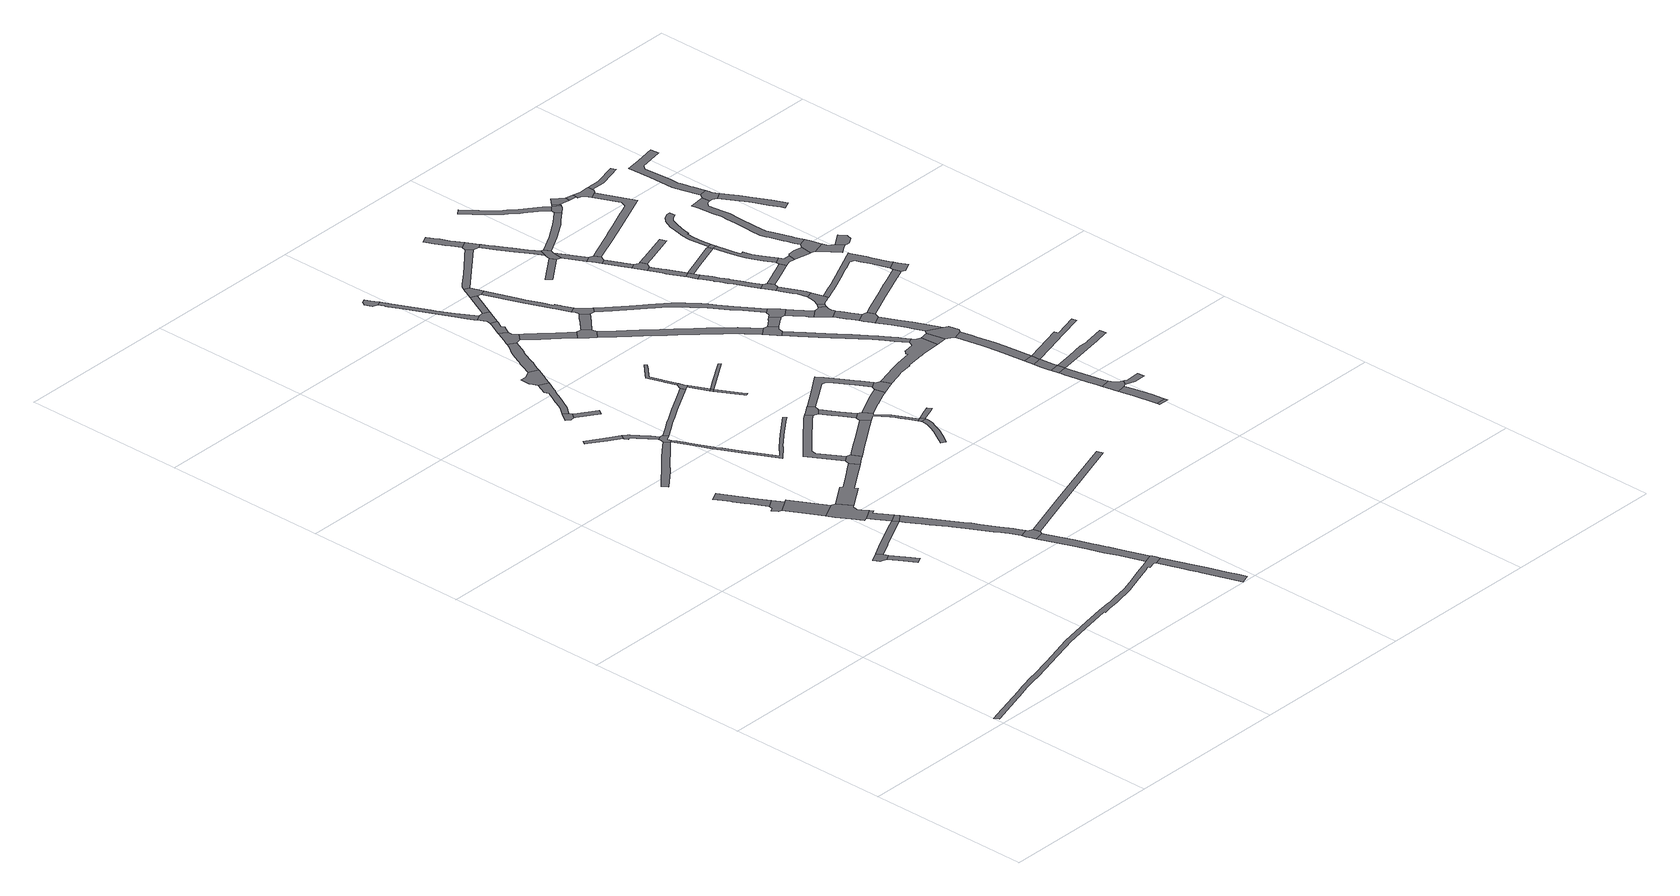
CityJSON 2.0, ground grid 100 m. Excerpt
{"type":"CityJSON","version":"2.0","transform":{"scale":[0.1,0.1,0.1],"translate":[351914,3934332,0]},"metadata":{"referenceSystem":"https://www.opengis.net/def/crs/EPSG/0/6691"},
"CityObjects":{
"road1":{"type":"Road","attributes":{"RoadStructureAttribute.sectionType":"1"},"geometry":[{"type":"MultiSurface","lod":"1","boundaries":[[[0,1,2,3,4,5,6,7,8,9,10,11,12,13,14,15,16,17,18,19,20,21,22,23,24,25,26,27,28,29,30,31,32,33,34,35,36,37,38,39,40,41,42,43,44,45,46,47,48,49,50,51]]]}]},
"road2":{"type":"Road","geometry":[{"type":"MultiSurface","lod":"1","boundaries":[[[52,53,54,55,56,57]]]}]},
"road3":{"type":"Road","attributes":{"RoadStructureAttribute.sectionType":"1"},"geometry":[{"type":"MultiSurface","lod":"1","boundaries":[[[58,59,60,61,52,57]]]}]},
"road4":{"type":"Road","attributes":{"RoadStructureAttribute.sectionType":"1"},"geometry":[{"type":"MultiSurface","lod":"1","boundaries":[[[62,63,64,65,66,54,53,67,68,69,70,71,72,73]]]}]},
"road5":{"type":"Road","attributes":{"RoadStructureAttribute.sectionType":"1"},"geometry":[{"type":"MultiSurface","lod":"1","boundaries":[[[74,75,76,77,78,79,80,81,82,83,84,85,86,87]]]}]},
"road6":{"type":"Road","geometry":[{"type":"MultiSurface","lod":"1","boundaries":[[[88,89,81,80,90,91,92]]]}]},
"road7":{"type":"Road","attributes":{"RoadStructureAttribute.sectionType":"1"},"geometry":[{"type":"MultiSurface","lod":"1","boundaries":[[[88,93,94,95,96,89]]]}]},
"road8":{"type":"Road","geometry":[{"type":"MultiSurface","lod":"1","boundaries":[[[97,95,94,98,99,100,101,102,103,104,105,106]]]}]},
"road9":{"type":"Road","attributes":{"RoadStructureAttribute.sectionType":"1"},"geometry":[{"type":"MultiSurface","lod":"1","boundaries":[[[107,108,109,110,102,101,111,73]]]}]},
"road10":{"type":"Road","geometry":[{"type":"MultiSurface","lod":"1","boundaries":[[[72,112,113,107,73]]]}]},
"road11":{"type":"Road","attributes":{"RoadStructureAttribute.sectionType":"1"},"geometry":[{"type":"MultiSurface","lod":"1","boundaries":[[[114,115,116,117,118,119,120,121]]]}]},
"road12":{"type":"Road","attributes":{"RoadStructureAttribute.sectionType":"1"},"geometry":[{"type":"MultiSurface","lod":"1","boundaries":[[[122,123,124,125,126,127,128,129,130,131,132,112,72,133,134,135,136,137,138,139,140,141,142,143,144,145,146,147]]]}]},
"road13":{"type":"Road","geometry":[{"type":"MultiSurface","lod":"1","boundaries":[[[148,149,150,151,152,153,154,122,147]]]}]},
"road14":{"type":"Road","geometry":[{"type":"MultiSurface","lod":"1","boundaries":[[[155,156,157,158,159,160,161,162,163,164,165,166,167,118,117]]]}]},
"road15":{"type":"Road","attributes":{"RoadStructureAttribute.sectionType":"1"},"geometry":[{"type":"MultiSurface","lod":"1","boundaries":[[[3,168,169,170,171,172,173,174,175,151,150,176,177,178,179,180,181,4]]]}]},
"road16":{"type":"Road","geometry":[{"type":"MultiSurface","lod":"1","boundaries":[[[182,183,184,185,186,187]]]}]},
"road17":{"type":"Road","attributes":{"RoadStructureAttribute.sectionType":"1"},"geometry":[{"type":"MultiSurface","lod":"1","boundaries":[[[188,189,190,191,192,193,194,195,196,197,198,97,106]]]}]},
"road18":{"type":"Road","geometry":[{"type":"MultiSurface","lod":"1","boundaries":[[[199,200,201,202,203,163,162,204,205]]]}]},
"road19":{"type":"Road","geometry":[{"type":"MultiSurface","lod":"1","boundaries":[[[206,207,208,209,210,211,212,213,214,215,216,217,218,219,220,221,0,51]]]}]},
"road20":{"type":"Road","attributes":{"RoadStructureAttribute.sectionType":"1"},"geometry":[{"type":"MultiSurface","lod":"1","boundaries":[[[222,223,224,225,226,227,228,229,230,231,232,199,233,234,235,236,237,238,239,240,241,242,243,244,245,246,247,248,249,250,251,252,253,254,255,256,257,258,259,260,261,262,263,200,199,205]]]}]},
"road21":{"type":"Road","attributes":{"RoadStructureAttribute.sectionType":"1"},"geometry":[{"type":"MultiSurface","lod":"1","boundaries":[[[182,264,265,266,267,183]]]}]},
"road22":{"type":"Road","attributes":{"RoadStructureAttribute.sectionType":"1"},"geometry":[{"type":"MultiSurface","lod":"1","boundaries":[[[268,269,270,271,272,273,185,184,274,275,276,277,278,279,280,281]]]}]},
"road23":{"type":"Road","geometry":[{"type":"MultiSurface","lod":"1","boundaries":[[[282,283,284,193,192,285,286,287]]]}]},
"road24":{"type":"Road","attributes":{"RoadStructureAttribute.sectionType":"1"},"geometry":[{"type":"MultiSurface","lod":"1","boundaries":[[[288,289,290,291,292,293,294,203,202,295,296,297,298,299,300,301,302]]]}]},
"road25":{"type":"Road","geometry":[{"type":"MultiSurface","lod":"1","boundaries":[[[280,303,304,305,306,307,308,309,310,311,281]]]}]},
"road26":{"type":"Road","attributes":{"RoadStructureAttribute.sectionType":"1"},"geometry":[{"type":"MultiSurface","lod":"1","boundaries":[[[312,313,314,315,316,317,318,319,320,321,322,323,324,284,283]]]}]},
"road27":{"type":"Road","attributes":{"RoadStructureAttribute.sectionType":"1"},"geometry":[{"type":"MultiSurface","lod":"1","boundaries":[[[152,325,326,327,328,329,330,331,332,333,153]]]}]},
"road28":{"type":"Road","attributes":{"RoadStructureAttribute.sectionType":"1"},"geometry":[{"type":"MultiSurface","lod":"1","boundaries":[[[334,335,336,337,338,339,340,341,342,343,344,307,306,345,346,347,348,349,350,351,352,353,354,355,356,357,358,359,360]]]}]},
"road29":{"type":"Road","attributes":{"RoadStructureAttribute.sectionType":"1"},"geometry":[{"type":"MultiSurface","lod":"1","boundaries":[[[361,362,363,364,365,366,367,287,286,368,369,370,371,372,373]]]}]},
"road30":{"type":"Road","geometry":[{"type":"MultiSurface","lod":"1","boundaries":[[[301,374,375,376,377,378,379,380,302]]]}]},
"road31":{"type":"Road","attributes":{"RoadStructureAttribute.sectionType":"1"},"geometry":[{"type":"MultiSurface","lod":"1","boundaries":[[[381,382,376,375]]]}]},
"road32":{"type":"Road","geometry":[{"type":"MultiSurface","lod":"1","boundaries":[[[383,382,381,384,385]]]}]},
"road33":{"type":"Road","attributes":{"RoadStructureAttribute.sectionType":"1"},"geometry":[{"type":"MultiSurface","lod":"1","boundaries":[[[386,387,388,389,390,391,392,393,394,395,396,397,380,379]]]}]},
"road34":{"type":"Road","attributes":{"RoadStructureAttribute.sectionType":"1"},"geometry":[{"type":"MultiSurface","lod":"1","boundaries":[[[398,399,400,401,402,403,383,385]]]}]},
"road35":{"type":"Road","geometry":[{"type":"MultiSurface","lod":"1","boundaries":[[[359,404,405,406,407,408,409,410,411,412,413,414,415,360]]]}]},
"road36":{"type":"Road","geometry":[{"type":"MultiSurface","lod":"1","boundaries":[[[416,417,418,419,420,319,318,421]]]}]},
"road37":{"type":"Road","geometry":[{"type":"MultiSurface","lod":"1","boundaries":[[[422,423,424,425,426,427,428,429,430]]]}]},
"road38":{"type":"Road","attributes":{"RoadStructureAttribute.sectionType":"1"},"geometry":[{"type":"MultiSurface","lod":"1","boundaries":[[[431,432,433,434,435,416,421]]]}]},
"road39":{"type":"Road","attributes":{"RoadStructureAttribute.sectionType":"1"},"geometry":[{"type":"MultiSurface","lod":"1","boundaries":[[[436,410,409,437,438,439,440,441,442]]]}]},
"road40":{"type":"Road","attributes":{"RoadStructureAttribute.sectionType":"1"},"geometry":[{"type":"MultiSurface","lod":"1","boundaries":[[[443,444,445,446,447,448,427,426,449,450,451,452,453,454,455,456]]]}]},
"road41":{"type":"Road","attributes":{"RoadStructureAttribute.sectionType":"1"},"geometry":[{"type":"MultiSurface","lod":"1","boundaries":[[[457,458,459,460,461,462,463,464,465,466,467,468,469,470]]]}]},
"road42":{"type":"Road","attributes":{"RoadStructureAttribute.sectionType":"1"},"geometry":[{"type":"MultiSurface","lod":"1","boundaries":[[[471,472,473,474,475,476,477,478,479,480,405,404]]]}]},
"road43":{"type":"Road","attributes":{"RoadStructureAttribute.sectionType":"1"},"geometry":[{"type":"MultiSurface","lod":"1","boundaries":[[[481,482,483,382,383]]]}]},
"road44":{"type":"Road","geometry":[{"type":"MultiSurface","lod":"1","boundaries":[[[484,485,486,487,488,489,490,491,492,493,494,495,434,433,361,373]]]}]},
"road45":{"type":"Road","geometry":[{"type":"MultiSurface","lod":"1","boundaries":[[[441,496,497,498,443,456,499,442]]]}]},
"road46":{"type":"Road","geometry":[{"type":"MultiSurface","lod":"1","boundaries":[[[500,501,502,490,489,503,457,470]]]}]},
"road47":{"type":"Road","geometry":[{"type":"MultiSurface","lod":"1","boundaries":[[[504,505,475,474,506,507,508,509]]]}]},
"road48":{"type":"Road","attributes":{"RoadStructureAttribute.sectionType":"1"},"geometry":[{"type":"MultiSurface","lod":"1","boundaries":[[[510,511,512,513,514,515,495,494,516,517,518,519]]]}]},
"road49":{"type":"Road","attributes":{"RoadStructureAttribute.sectionType":"1"},"geometry":[{"type":"MultiSurface","lod":"1","boundaries":[[[520,521,498,497,522,523]]]}]},
"road50":{"type":"Road","attributes":{"RoadStructureAttribute.sectionType":"1"},"geometry":[{"type":"MultiSurface","lod":"1","boundaries":[[[524,525,526,527,501,500]]]}]},
"road51":{"type":"Road","attributes":{"RoadStructureAttribute.sectionType":"1"},"geometry":[{"type":"MultiSurface","lod":"1","boundaries":[[[528,529,530,531,532,533,534,535,418,417,536,537,538,539,540,541,542,543,544]]]}]},
"road52":{"type":"Road","attributes":{"RoadStructureAttribute.sectionType":"1"},"geometry":[{"type":"MultiSurface","lod":"1","boundaries":[[[545,546,547,548,505,504,549,550,551,552,553,554]]]}]},
"road53":{"type":"Road","geometry":[{"type":"MultiSurface","lod":"1","boundaries":[[[555,556,557,520,523,558]]]}]},
"road54":{"type":"Road","attributes":{"RoadStructureAttribute.sectionType":"1"},"geometry":[{"type":"MultiSurface","lod":"1","boundaries":[[[559,560,561,562,563,564,565,566,567,568,569,570,571,572,555,558]]]}]},
"road55":{"type":"Road","geometry":[{"type":"MultiSurface","lod":"1","boundaries":[[[543,510,519,573,574,575,544]]]}]},
"road56":{"type":"Road","geometry":[{"type":"MultiSurface","lod":"1","boundaries":[[[576,577,578,579,563,562,580,581,554,553,582]]]}]},
"road57":{"type":"Road","attributes":{"RoadStructureAttribute.sectionType":"1"},"geometry":[{"type":"MultiSurface","lod":"1","boundaries":[[[508,583,584,585,586,587,588,589,590,591,592,593,594,595,596,597,598,599,600,601,602,603,604,605,606,607,509]]]}]},
"road58":{"type":"Road","attributes":{"RoadStructureAttribute.sectionType":"1"},"geometry":[{"type":"MultiSurface","lod":"1","boundaries":[[[556,608,609,610,611,612,613,614,615,616,617,618,619,557]]]}]},
"road59":{"type":"Road","attributes":{"RoadStructureAttribute.sectionType":"1"},"geometry":[{"type":"MultiSurface","lod":"1","boundaries":[[[620,621,622,623,624,625,626,627,628,629,630,631,632,633,634,635,636,637,638,639,640,641,642,643,644,645,646,647,648,649,650,651,652,653,654,576,582]]]}]},
"road60":{"type":"Road","geometry":[{"type":"MultiSurface","lod":"1","boundaries":[[[595,655,656,657,658,659,660,661,662,663,664,596]]]}]},
"road61":{"type":"Road","attributes":{"RoadStructureAttribute.sectionType":"1"},"geometry":[{"type":"MultiSurface","lod":"1","boundaries":[[[665,666,667,668,669,670,671,672,673,674,675,676,677,678,679,680,681,682,683,684,685,686,687,574,573,688,689,690,691,692,693,694,695,696]]]}]},
"road62":{"type":"Road","attributes":{"RoadStructureAttribute.sectionType":"1"},"geometry":[{"type":"MultiSurface","lod":"1","boundaries":[[[697,698,699,700,701]]]}]},
"road63":{"type":"Road","attributes":{"RoadStructureAttribute.sectionType":"1"},"geometry":[{"type":"MultiSurface","lod":"1","boundaries":[[[702,703,704,705,706,707,708,709,710,711,712,713,714]]]}]},
"road64":{"type":"Road","attributes":{"RoadStructureAttribute.sectionType":"1"},"geometry":[{"type":"MultiSurface","lod":"1","boundaries":[[[715,716,717,718,664,663,719,720,721,722,723]]]}]},
"road65":{"type":"Road","geometry":[{"type":"MultiSurface","lod":"1","boundaries":[[[702,714,609,608,724,725]]]}]},
"road66":{"type":"Road","attributes":{"RoadStructureAttribute.sectionType":"1"},"geometry":[{"type":"MultiSurface","lod":"1","boundaries":[[[660,726,727,728,729,730,731,732,733,734,673,672,735,736,737,738,739,740,741,742,743,744,745,746,661]]]}]},
"road67":{"type":"Road","attributes":{"RoadStructureAttribute.sectionType":"1"},"geometry":[{"type":"MultiSurface","lod":"1","boundaries":[[[724,747,748,749,750,751,752,753,754,755,756,757,758,759,760,761,762,725]]]}]},
"road68":{"type":"Road","geometry":[{"type":"MultiSurface","lod":"1","boundaries":[[[633,763,715,723,764,765,766,767,634]]]}]},
"road69":{"type":"Road","geometry":[{"type":"MultiSurface","lod":"1","boundaries":[[[768,769,770,755,754,701,700,771]]]}]},
"road70":{"type":"Road","attributes":{"RoadStructureAttribute.sectionType":"1"},"geometry":[{"type":"MultiSurface","lod":"1","boundaries":[[[772,765,764,773,774,775,776,777,778]]]}]},
"road71":{"type":"Road","geometry":[{"type":"MultiSurface","lod":"1","boundaries":[[[779,780,781,782,783]]]}]},
"road72":{"type":"Road","attributes":{"RoadStructureAttribute.sectionType":"1"},"geometry":[{"type":"MultiSurface","lod":"1","boundaries":[[[784,785,768,771]]]}]},
"road73":{"type":"Road","attributes":{"RoadStructureAttribute.sectionType":"1"},"geometry":[{"type":"MultiSurface","lod":"1","boundaries":[[[786,787,788,789,781,780,790,791,792,793]]]}]},
"road74":{"type":"Road","geometry":[{"type":"MultiSurface","lod":"1","boundaries":[[[794,795,796,797,798,799,785,784]]]}]},
"road75":{"type":"Road","attributes":{"RoadStructureAttribute.sectionType":"1"},"geometry":[{"type":"MultiSurface","lod":"1","boundaries":[[[800,801,802,803,804,797,796]]]}]},
"road76":{"type":"Road","attributes":{"RoadStructureAttribute.sectionType":"1"},"geometry":[{"type":"MultiSurface","lod":"1","boundaries":[[[805,806,807,808,809,810,811,812,813,814,815,816,817,818,819,820,821]]]}]},
"road77":{"type":"Road","geometry":[{"type":"MultiSurface","lod":"1","boundaries":[[[786,793,822,823,824,825,826,827,828,829,830,812,811]]]}]},
"road78":{"type":"Road","geometry":[{"type":"MultiSurface","lod":"1","boundaries":[[[777,831,832,833,834,835,836,837,838,839,840,841,778]]]}]},
"road79":{"type":"Road","geometry":[{"type":"MultiSurface","lod":"1","boundaries":[[[805,821,842,843]]]}]},
"road80":{"type":"Road","geometry":[{"type":"MultiSurface","lod":"1","boundaries":[[[844,845,846,847,802,801,848]]]}]},
"road81":{"type":"Road","geometry":[{"type":"MultiSurface","lod":"1","boundaries":[[[669,849,850,851,852,670]]]}]},
"road82":{"type":"Road","attributes":{"RoadStructureAttribute.sectionType":"1"},"geometry":[{"type":"MultiSurface","lod":"1","boundaries":[[[842,853,854,855,856,857,858,859,843]]]}]},
"road83":{"type":"Road","attributes":{"RoadStructureAttribute.sectionType":"1"},"geometry":[{"type":"MultiSurface","lod":"1","boundaries":[[[860,861,862,863,864,865,866,867,868,869,870,871,844,848]]]}]},
"road84":{"type":"Road","attributes":{"RoadStructureAttribute.sectionType":"1"},"geometry":[{"type":"MultiSurface","lod":"1","boundaries":[[[872,873,874,875,876,877,878,879,880,834,833]]]}]},
"road85":{"type":"Road","geometry":[{"type":"MultiSurface","lod":"1","boundaries":[[[881,856,855,882]]]}]},
"road86":{"type":"Road","geometry":[{"type":"MultiSurface","lod":"1","boundaries":[[[864,883,884,885,886,865]]]}]},
"road87":{"type":"Road","geometry":[{"type":"MultiSurface","lod":"1","boundaries":[[[887,877,876,888,889,890,891,892,893]]]}]},
"road88":{"type":"Road","attributes":{"RoadStructureAttribute.sectionType":"1"},"geometry":[{"type":"MultiSurface","lod":"1","boundaries":[[[839,838,894,895]]]}]},
"road89":{"type":"Road","attributes":{"RoadStructureAttribute.sectionType":"1"},"geometry":[{"type":"MultiSurface","lod":"1","boundaries":[[[896,897,898,881,882,899,900,901,902,903]]]}]},
"road90":{"type":"Road","attributes":{"RoadStructureAttribute.sectionType":"1"},"geometry":[{"type":"MultiSurface","lod":"1","boundaries":[[[904,905,906,907,908,909,910,911,912,913,914,915,916,917,918,919,920,884,883]]]}]},
"road91":{"type":"Road","attributes":{"RoadStructureAttribute.sectionType":"1"},"geometry":[{"type":"MultiSurface","lod":"1","boundaries":[[[921,922,923,924,891,890,925,926,927,928]]]}]},
"road92":{"type":"Road","attributes":{"RoadStructureAttribute.sectionType":"1"},"geometry":[{"type":"MultiSurface","lod":"1","boundaries":[[[929,930,931,932,933,934,935,936,825,824]]]}]},
"road93":{"type":"Road","geometry":[{"type":"MultiSurface","lod":"1","boundaries":[[[937,938,921,928,850,849,939,896,903]]]}]},
"road94":{"type":"Road","geometry":[{"type":"MultiSurface","lod":"1","boundaries":[[[940,941,913,912,942,943,944,945]]]}]},
"road95":{"type":"Road","geometry":[{"type":"MultiSurface","lod":"1","boundaries":[[[894,946,947,948,949,950,951,952,953,954,955,895]]]}]},
"road96":{"type":"Road","attributes":{"RoadStructureAttribute.sectionType":"1"},"geometry":[{"type":"MultiSurface","lod":"1","boundaries":[[[956,957,958,959,954,953,960,961,944,943]]]}]},
"road97":{"type":"Road","attributes":{"RoadStructureAttribute.sectionType":"1"},"geometry":[{"type":"MultiSurface","lod":"1","boundaries":[[[962,963,964,965,966,770,769,967,968,969,970,971]]]}]},
"road98":{"type":"Road","attributes":{"RoadStructureAttribute.sectionType":"1"},"geometry":[{"type":"MultiSurface","lod":"1","boundaries":[[[845,972,973,974,975,846]]]}]},
"road99":{"type":"Road","attributes":{"RoadStructureAttribute.sectionType":"1"},"geometry":[{"type":"MultiSurface","lod":"1","boundaries":[[[976,977,978,979,980,981,982,983,984,985,986,987,988,989,990,991,992,993,994,995,996,997,998,999]]]}]},
"road100":{"type":"Road","attributes":{"RoadStructureAttribute.sectionType":"1"},"geometry":[{"type":"MultiSurface","lod":"1","boundaries":[[[1000,1001,1002,1003,1004,1005,1006,1007,1008,1009,1010,1011,1012,1013,865,886,1014,1010,1015,1016,1017,1018,1019,1020]]]}]},
"road101":{"type":"Road","attributes":{"RoadStructureAttribute.sectionType":"1"},"geometry":[{"type":"MultiSurface","lod":"1","boundaries":[[[1021,1022,1023,1024,1025,1026,1027,1028,1029,1030,1031,1032,842,821]]]}]},
"road102":{"type":"Road","attributes":{"RoadStructureAttribute.sectionType":"1"},"geometry":[{"type":"MultiSurface","lod":"1","boundaries":[[[1033,1034,1035,1036,1037,1038,1039,1040,1041,940,945]]]}]},
"road103":{"type":"Road","attributes":{"RoadStructureAttribute.sectionType":"1"},"geometry":[{"type":"MultiSurface","lod":"1","boundaries":[[[1042,1043,1044,1045,1046,1047,1048,882,855]]]}]},
"road104":{"type":"Road","attributes":{"RoadStructureAttribute.sectionType":"1"},"geometry":[{"type":"MultiSurface","lod":"1","boundaries":[[[1049,1050,1051,1052,1053,1054,1055,1056,1057,887,893,1058,1059,1060,1061,1062,1063,1064,1065]]]}]},
"road105":{"type":"Road","attributes":{"RoadStructureAttribute.sectionType":"1"},"geometry":[{"type":"MultiSurface","lod":"1","boundaries":[[[798,1066,1067,1068,1069,1070,1071,1072,1073,1074,1075,1076,1077,1078,1079,1080,1081,799]]]}]},
"road106":{"type":"Road","geometry":[{"type":"MultiSurface","lod":"1","boundaries":[[[1082,1083,1084,1085,1086,989,988,1087,962,971]]]}]},
"road107":{"type":"Road","geometry":[{"type":"MultiSurface","lod":"1","boundaries":[[[1088,1011,1010,1009,1089,1090]]]}]},
"road108":{"type":"Road","attributes":{"RoadStructureAttribute.sectionType":"1"},"geometry":[{"type":"MultiSurface","lod":"1","boundaries":[[[1091,1085,1084,1092,1093]]]}]},
"road109":{"type":"Road","geometry":[{"type":"MultiSurface","lod":"1","boundaries":[[[1094,1095,1096,1097,1000,1020,1037,1036]]]}]},
"road110":{"type":"Road","attributes":{"RoadStructureAttribute.sectionType":"1"},"geometry":[{"type":"MultiSurface","lod":"1","boundaries":[[[1098,1099,1100,1101,1102,1103,1104,1105,1106,1107,1108,1109,1110,1111,951,950,1112,1113,1114,1115,1116,1117,1118,1119,1120,1121,1122,1123,1124,1125,1126,1127]]]}]},
"road111":{"type":"Road","geometry":[{"type":"MultiSurface","lod":"1","boundaries":[[[1128,1129,1130,1091,1093,1131,1132]]]}]},
"road112":{"type":"Road","attributes":{"RoadStructureAttribute.sectionType":"1"},"geometry":[{"type":"MultiSurface","lod":"1","boundaries":[[[1133,1134,1135,1136,1137,1138,1139,1140,1141,1142,1143,1144,1145,1146,1147,1148,1149,1150,1151,1152,1153,1154,1155,1088,1090]]]}]},
"road113":{"type":"Road","attributes":{"RoadStructureAttribute.sectionType":"1"},"geometry":[{"type":"MultiSurface","lod":"1","boundaries":[[[1156,1157,1158,1159,1160,1161,1096,1095,1162,1163,1164]]]}]},
"road114":{"type":"Road","attributes":{"RoadStructureAttribute.sectionType":"1"},"geometry":[{"type":"MultiSurface","lod":"1","boundaries":[[[1131,1165,1166,1167,1132]]]}]},
"road115":{"type":"Road","geometry":[{"type":"MultiSurface","lod":"1","boundaries":[[[1166,1168,1169,1170,1171,1072,1071,1172,1173,1174,1175,1176,1177,1167]]]}]},
"road116":{"type":"Road","geometry":[{"type":"MultiSurface","lod":"1","boundaries":[[[1178,1179,1180,1181,1182,1183,1184,1156,1164]]]}]},
"road117":{"type":"Road","geometry":[{"type":"MultiSurface","lod":"1","boundaries":[[[1185,1186,1187,1127,1126,1049,1065]]]}]},
"road118":{"type":"Road","attributes":{"RoadStructureAttribute.sectionType":"1"},"geometry":[{"type":"MultiSurface","lod":"1","boundaries":[[[1188,1189,1190,1180,1179,1191,1192,1193,1194,1195]]]}]},
"road119":{"type":"Road","attributes":{"RoadStructureAttribute.sectionType":"1"},"geometry":[{"type":"MultiSurface","lod":"1","boundaries":[[[1196,1197,1198,1199,1200,1201,1202,1203,1204,1205,1206,1207,1208,1209,1210,1211,1212,1213,1214,1215,1216,1217,1218,1219,1220,1221,1222,1223,1224,1225,1184,1183]]]}]},
"road120":{"type":"Road","geometry":[{"type":"MultiSurface","lod":"1","boundaries":[[[1226,1227,1228,1229,1230,1231,1232,1233,1188,1195]]]}]},
"road121":{"type":"Road","attributes":{"RoadStructureAttribute.sectionType":"1"},"geometry":[{"type":"MultiSurface","lod":"1","boundaries":[[[1234,1235,1236,1237,1238,1239,1175,1174]]]}]},
"road122":{"type":"Road","geometry":[{"type":"MultiSurface","lod":"1","boundaries":[[[1240,1241,1242,1243,1244,1210,1209,1245,1246]]]}]},
"road123":{"type":"Road","attributes":{"RoadStructureAttribute.sectionType":"1"},"geometry":[{"type":"MultiSurface","lod":"1","boundaries":[[[1247,1248,1249,1250,1251,1252,1253,1254,1255,1256,1257,1240,1246]]]}]},
"road124":{"type":"Road","attributes":{"RoadStructureAttribute.sectionType":"1"},"geometry":[{"type":"MultiSurface","lod":"1","boundaries":[[[1258,1259,1260,1261,1262,1263,1264,1265,1266,1244,1243,1267,1268,1269,1270,1271,1272,1273,1274,1275,1276,1277,1278]]]}]}
},
"vertices":[
[1803,495,0],[1792,525,0],[1788,537,0],[1783,549,0],[1727,527,0],[1680,510,0],[1611,486,0],[1511,450,0],[1440,427,0],[1388,415,0],[1354,409,0],[1300,398,0],[1272,393,0],[1189,380,0],[1062,355,0],[999,342,0],[844,311,0],[682,264,0],[617,245,0],[472,207,0],[458,204,0],[346,175,0],[294,159,0],[44,84,0],[5,72,0],[21,45,0],[246,113,0],[257,116,0],[354,146,0],[442,169,0],[457,173,0],[479,178,0],[625,217,0],[695,237,0],[793,265,0],[851,282,0],[1005,313,0],[1198,351,0],[1200,344,0],[1242,352,0],[1265,357,0],[1315,365,0],[1332,369,0],[1448,396,0],[1521,419,0],[1526,421,0],[1542,427,0],[1657,469,0],[1690,481,0],[1694,469,0],[1737,483,0],[1748,475,0],
[862,1589,0],[849,1612,0],[829,1647,0],[769,1614,0],[788,1579,0],[826,1568,0],
[860,1511,0],[913,1419,0],[950,1440,0],[925,1483,0],
[1117,1797,0],[1096,1786,0],[1061,1769,0],[1022,1749,0],[922,1697,0],[939,1660,0],[941,1662,0],[960,1671,0],[1040,1714,0],[1136,1761,0],[1155,1771,0],[1134,1806,0],
[666,2659,0],[691,2612,0],[714,2570,0],[717,2563,0],[747,2504,0],[754,2493,0],[810,2387,0],[863,2419,0],[838,2462,0],[805,2524,0],[799,2535,0],[778,2579,0],[760,2612,0],[719,2687,0],
[825,2313,0],[900,2358,0],[806,2364,0],[783,2348,0],[806,2316,0],
[909,2154,0],[938,2099,0],[1034,2150,0],[918,2367,0],
[1065,2143,0],[962,2053,0],[1008,1977,0],[1043,1918,0],[1063,1923,0],[1132,1964,0],[1122,1981,0],[1098,2022,0],[1103,2051,0],[1118,2060,0],
[1186,1836,0],[1139,1915,0],[1127,1933,0],[1145,1942,0],[1088,1883,0],
[1202,1810,0],[1194,1823,0],
[631,3537,0],[643,3529,0],[737,3468,0],[808,3423,0],[824,3448,0],[769,3484,0],[660,3554,0],[647,3562,0],
[1534,1212,0],[1527,1229,0],[1519,1246,0],[1505,1273,0],[1469,1342,0],[1419,1434,0],[1398,1475,0],[1388,1492,0],[1352,1555,0],[1253,1724,0],[1226,1769,0],[1171,1744,0],[1200,1694,0],[1216,1667,0],[1239,1630,0],[1293,1541,0],[1301,1524,0],[1338,1463,0],[1339,1461,0],[1360,1426,0],[1412,1329,0],[1420,1315,0],[1455,1253,0],[1469,1223,0],[1476,1207,0],[1483,1192,0],
[1489,1165,0],[1501,1135,0],[1509,1113,0],[1569,1129,0],[1577,1145,0],[1568,1186,0],[1541,1198,0],
[807,3414,0],[821,3394,0],[830,3401,0],[834,3404,0],[858,3371,0],[894,3322,0],[900,3315,0],[925,3275,0],[950,3291,0],[924,3332,0],[919,3340,0],[858,3422,0],[851,3431,0],
[1727,699,0],[1701,771,0],[1699,775,0],[1677,836,0],[1666,867,0],[1645,926,0],[1636,950,0],[1574,1117,0],[1582,920,0],[1602,869,0],[1603,866,0],[1644,750,0],[1668,688,0],[1670,685,0],
[787,3757,0],[811,3789,0],[805,3809,0],[778,3828,0],[739,3774,0],[765,3755,0],
[1258,2156,0],[1246,2172,0],[1398,2274,0],[1430,2297,0],[1450,2311,0],[1415,2361,0],[1368,2329,0],[1340,2309,0],[1301,2283,0],[1216,2222,0],[1205,2238,0],
[949,3213,0],[965,3221,0],[956,3241,0],[989,3261,0],[971,3289,0],[927,3260,0],[922,3242,0],
[1786,377,0],[1804,324,0],[1815,292,0],[1831,245,0],[1833,236,0],[1836,225,0],[1875,116,0],[1915,5,0],[1972,26,0],[1956,69,0],[1931,138,0],[1893,246,0],[1889,259,0],[1884,271,0],[1855,353,0],[1851,364,0],
[854,3186,0],[801,3142,0],[774,3119,0],[758,3106,0],[579,2949,0],[604,2917,0],[723,3013,0],[787,3074,0],[812,3095,0],[850,3128,0],[922,3190,0],[959,3192,0],[959,3191,0],[1009,3082,0],[1046,2999,0],[1068,2959,0],[1085,2924,0],[1136,2824,0],[1149,2800,0],[1221,2657,0],[1302,2728,0],[1319,2744,0],[1342,2763,0],[1399,2810,0],[1509,2892,0],[1542,2917,0],[1532,2930,0],[1530,2933,0],[1529,2931,0],[1388,2824,0],[1350,2793,0],[1325,2773,0],[1307,2759,0],[1227,2686,0],[1152,2832,0],[1116,2904,0],[1085,2968,0],[1067,2999,0],[1063,3007,0],[1032,3075,0],[978,3193,0],[975,3201,0],
[798,3751,0],[916,3676,0],[937,3708,0],[820,3783,0],
[875,4045,0],[886,4017,0],[869,3986,0],[859,3967,0],[854,3957,0],[815,3878,0],[846,3858,0],[849,3865,0],[890,3945,0],[917,4000,0],[930,4014,0],[932,4023,0],[965,4090,0],[910,4117,0],
[1484,2412,0],[1459,2417,0],[1422,2391,0],[1494,2342,0],[1516,2357,0],[1488,2411,0],
[1307,3487,0],[1198,3426,0],[1120,3379,0],[1101,3368,0],[1081,3356,0],[1041,3330,0],[987,3296,0],[1057,3304,0],[1097,3331,0],[1116,3342,0],[1135,3353,0],[1213,3400,0],[1322,3461,0],[1401,3507,0],[1386,3533,0],
[985,4131,0],[990,4141,0],[1025,4215,0],[1026,4218,0],[972,4245,0],[925,4221,0],[890,4222,0],[887,4163,0],[898,4142,0],
[1374,2563,0],[1379,2593,0],[1404,2614,0],[1477,2679,0],[1599,2785,0],[1620,2804,0],[1653,2827,0],[1629,2864,0],[1595,2842,0],[1593,2840,0],[1437,2704,0],[1334,2614,0],[1307,2590,0],
[1779,1217,0],[2156,1345,0],[2394,1426,0],[2381,1463,0],[2376,1462,0],[2139,1382,0],[2054,1353,0],[1878,1294,0],[1775,1258,0],
[1098,4497,0],[1087,4474,0],[1068,4450,0],[1060,4441,0],[1041,4397,0],[1024,4360,0],[1015,4339,0],[1012,4341,0],[1008,4332,0],[997,4306,0],[996,4303,0],[1032,4231,0],[1045,4259,0],[1053,4274,0],[1063,4290,0],[1060,4293,0],[1063,4298,0],[1064,4303,0],[1072,4321,0],[1089,4360,0],[1107,4400,0],[1110,4397,0],[1115,4406,0],[1123,4420,0],[1127,4427,0],[1155,4489,0],[1107,4514,0],
[1780,2610,0],[1707,2560,0],[1694,2551,0],[1658,2527,0],[1628,2507,0],[1556,2459,0],[1502,2421,0],[1554,2383,0],[1611,2422,0],[1654,2451,0],[1762,2525,0],[1773,2532,0],[1820,2563,0],
[1410,3512,0],[1419,3518,0],[1435,3525,0],[1434,3527,0],[1431,3534,0],[1418,3573,0],[1402,3568,0],
[1473,3402,0],[1490,3410,0],
[1498,3394,0],[1478,3393,0],[1482,3385,0],
[1413,3589,0],[1388,3664,0],[1386,3673,0],[1365,3736,0],[1374,3745,0],[1416,3789,0],[1448,3822,0],[1436,3835,0],[1370,3767,0],[1344,3741,0],[1373,3653,0],[1379,3634,0],
[1564,3239,0],[1571,3227,0],[1572,3226,0],[1574,3227,0],[1588,3235,0],[1571,3263,0],
[1185,4496,0],[1227,4538,0],[1219,4546,0],[1203,4564,0],[1203,4586,0],[1204,4593,0],[1160,4624,0],[1158,4619,0],[1141,4583,0],[1129,4559,0],[1120,4539,0],[1116,4532,0],
[1715,2845,0],[1723,2874,0],[1699,2910,0],[1669,2891,0],[1649,2877,0],[1680,2816,0],
[913,5369,0],[905,5350,0],[901,5348,0],[920,5302,0],[949,5292,0],[977,5305,0],[975,5310,0],[955,5352,0],[940,5382,0],
[1718,2753,0],[1737,2721,0],[1786,2639,0],[1823,2666,0],[1775,2746,0],
[1200,4706,0],[1218,4620,0],[1230,4642,0],[1221,4661,0],[1241,4699,0],[1245,4708,0],[1209,4725,0],
[1224,4816,0],[1156,4930,0],[1111,5024,0],[1098,5051,0],[1021,5214,0],[990,5278,0],[965,5258,0],[967,5252,0],[973,5239,0],[1000,5184,0],[1140,4890,0],[1162,4846,0],[1178,4813,0],[1187,4797,0],
[1993,2354,0],[1988,2317,0],[1975,2283,0],[1958,2244,0],[1931,2196,0],[1896,2138,0],[1923,2121,0],[1959,2180,0],[1987,2230,0],[2005,2272,0],[2018,2304,0],[2023,2334,0],[2025,2348,0],[2024,2358,0],
[1264,4418,0],[1266,4416,0],[1344,4341,0],[1404,4281,0],[1448,4324,0],[1411,4357,0],[1369,4398,0],[1308,4460,0],[1299,4468,0],[1248,4518,0],
[1717,3536,0],[1708,3550,0],[1544,3448,0],
[1857,2587,0],[1914,2511,0],[1927,2486,0],[1939,2461,0],[1961,2418,0],[1983,2374,0],[1999,2382,0],[1965,2450,0],[1930,2521,0],[1873,2597,0],[1880,2601,0],[1850,2653,0],
[1269,4758,0],[1291,4802,0],[1255,4820,0],[1212,4750,0],
[2024,2361,0],[2012,2388,0],[2009,2387,0],[1990,2360,0],
[1516,4278,0],[1479,4321,0],[1435,4251,0],[1449,4236,0],[1479,4206,0],[1521,4249,0],
[2066,2758,0],[2038,2746,0],[2021,2739,0],[1982,2722,0],[1927,2695,0],[1879,2670,0],[1964,2645,0],[1967,2646,0],[2046,2684,0],[2082,2697,0],
[1332,4978,0],[1322,4959,0],[1336,4894,0],[1368,4961,0],
[2101,2393,0],[2123,2402,0],[2111,2429,0],[2062,2409,0],
[2078,2871,0],[2074,2878,0],[2033,2946,0],[1976,3041,0],[1974,3043,0],[1950,3081,0],[1803,2979,0],[1709,2917,0],[1724,2875,0],[1828,2942,0],[1920,3005,0],[1949,2999,0],[1956,2988,0],[1999,2916,0],[2029,2865,0],[2076,2786,0],[2115,2809,0],
[1569,4414,0],[1563,4408,0],[1532,4376,0],[1488,4331,0],[1574,4335,0],[1581,4341,0],[1602,4363,0],[1612,4372,0],[1630,4391,0],[1588,4433,0],
[1429,4968,0],[1403,5044,0],[1371,5059,0],[1393,4955,0],
[1480,4733,0],[1541,4578,0],[1543,4572,0],[1579,4480,0],[1618,4496,0],[1592,4561,0],[1589,4569,0],[1577,4597,0],[1569,4595,0],[1551,4640,0],[1541,4666,0],[1509,4745,0],[1501,4766,0],[1486,4804,0],
[2170,2730,0],[2149,2788,0],[2121,2799,0],
[1687,4419,0],[1646,4457,0],[1629,4475,0],[1625,4480,0],[1590,4469,0],[1595,4441,0],[1661,4391,0],
[1523,4163,0],[1552,4134,0],[1609,4077,0],[1695,3992,0],[1743,3943,0],[1763,3923,0],[1781,3905,0],[1864,3821,0],[1952,3732,0],[1958,3727,0],[2004,3682,0],[2027,3648,0],[2083,3573,0],[2131,3609,0],[2052,3719,0],[1949,3821,0],[1935,3836,0],[1839,3932,0],[1824,3947,0],[1813,3958,0],[1800,3970,0],[1761,4009,0],[1684,4087,0],[1637,4133,0],[1597,4173,0],
[1701,5286,0],[1674,5317,0],[1632,5283,0],[1587,5245,0],[1578,5238,0],[1546,5211,0],[1492,5167,0],[1460,5141,0],[1404,5097,0],[1382,5080,0],[1377,5072,0],[1372,5061,0],
[1733,4326,0],[1819,4249,0],[1901,4181,0],[1906,4176,0],[1958,4130,0],[1974,4115,0],[1976,4112,0],[2035,4040,0],[2038,4036,0],[2073,3997,0],[2108,3941,0],[2156,3866,0],[2197,3808,0],[2265,3707,0],[2296,3727,0],[2258,3784,0],[2194,3879,0],[2145,3956,0],[2122,3992,0],[2109,4012,0],[2101,4023,0],[2081,4048,0],[2052,4084,0],[2049,4088,0],[2033,4107,0],[2014,4129,0],[2004,4141,0],[2002,4142,0],[2001,4143,0],[1942,4199,0],[1910,4226,0],[1887,4245,0],[1833,4290,0],[1734,4376,0],[1711,4397,0],
[2093,3560,0],[2107,3542,0],[2121,3522,0],[2132,3508,0],[2135,3503,0],[2145,3489,0],[2178,3514,0],[2182,3545,0],[2198,3557,0],[2163,3605,0],
[2463,2798,0],[2478,2801,0],[2498,2802,0],[2500,2803,0],[2629,2814,0],[2619,2922,0],[2588,2935,0],[2576,2955,0],[2543,2935,0],[2530,2906,0],[2472,2898,0],[2462,2896,0],[2452,2883,0],[2448,2879,0],[2444,2873,0],[2449,2860,0],[2418,2855,0],[2377,2848,0],[2349,2842,0],[2344,2842,0],[2333,2840,0],[2290,2829,0],[2160,2792,0],[2235,2749,0],[2240,2750,0],[2289,2767,0],[2366,2778,0],[2365,2782,0],[2367,2783,0],[2404,2789,0],[2445,2795,0],[2460,2798,0],
[1734,4804,0],[1759,4771,0],[1917,4887,0],[1923,4891,0],[1906,4930,0],
[1727,5370,0],[1702,5415,0],[1688,5441,0],[1665,5491,0],[1657,5502,0],[1630,5558,0],[1584,5536,0],[1612,5478,0],[1621,5465,0],[1623,5461,0],[1639,5428,0],[1644,5416,0],[1682,5346,0],
[2236,3662,0],[2217,3648,0],[2212,3643,0],[2187,3623,0],[2223,3575,0],[2233,3582,0],[2244,3591,0],[2265,3605,0],[2279,3617,0],
[1739,5280,0],[1766,5298,0],
[2197,3420,0],[2262,3332,0],[2302,3278,0],[2326,3246,0],[2348,3217,0],[2390,3162,0],[2435,3101,0],[2472,3046,0],[2500,3003,0],[2548,3002,0],[2540,3014,0],[2499,3080,0],[2484,3105,0],[2451,3150,0],[2400,3218,0],[2379,3245,0],[2351,3283,0],[2349,3286,0],[2344,3292,0],[2252,3414,0],[2250,3418,0],
[1768,5227,0],[1786,5195,0],[1810,5152,0],[1821,5132,0],[1833,5111,0],[1875,5039,0],[1877,5035,0],[1914,4964,0],[1931,5011,0],[1914,5039,0],[1894,5072,0],[1853,5145,0],[1851,5148,0],[1807,5226,0],[1798,5242,0],[1771,5290,0],
[2257,3677,0],[2307,3613,0],[2356,3650,0],[2338,3674,0],[2308,3709,0],
[1963,4951,0],[1969,4970,0],[1950,5006,0],[1953,4884,0],
[2380,3618,0],[2333,3576,0],[2374,3519,0],[2378,3514,0],[2382,3508,0],[2398,3488,0],[2446,3525,0],
[3022,1529,0],[3020,1547,0],[2959,1546,0],[2959,1535,0],[2960,1529,0],
[2017,4760,0],[2053,4779,0],
[2914,1780,0],[2919,1760,0],[2934,1690,0],[2958,1557,0],[3011,1600,0],[3007,1627,0],[2983,1735,0],[2972,1792,0],
[2031,4734,0],[2034,4729,0],[2055,4684,0],[2089,4703,0],[2099,4731,0],[2082,4769,0],
[2099,4589,0],[2124,4536,0],[2159,4552,0],[2133,4605,0],[2129,4618,0],
[2841,2139,0],[2843,2127,0],[2847,2104,0],[2853,2073,0],[2875,1960,0],[2885,1916,0],[2893,1878,0],[2951,1891,0],[2951,1892,0],[2948,1908,0],[2944,1927,0],[2936,1966,0],[2920,2044,0],[2904,2125,0],[2900,2142,0],[2899,2146,0],[2899,2149,0],
[2978,1798,0],[2981,1799,0],[2988,1799,0],[3007,1832,0],[2995,1839,0],[2983,1848,0],[2972,1858,0],[2965,1866,0],[2958,1877,0],
[2407,3475,0],[2444,3436,0],[2466,3412,0],[2521,3443,0],[2517,3453,0],[2512,3464,0],[2514,3488,0],[2520,3509,0],[2486,3536,0],[2477,3525,0],[2450,3525,0],
[2892,2196,0],[2832,2188,0],
[2195,4474,0],[2208,4503,0],[2195,4542,0],[2187,4539,0],[2160,4459,0],
[2697,2820,0],[2671,2929,0],[2660,2928,0],[2644,2926,0],
[2888,2226,0],[2877,2302,0],[2876,2309,0],[2818,2296,0],[2819,2288,0],[2824,2246,0],[2830,2200,0],
[2182,4412,0],[2195,4381,0],[2204,4362,0],[2247,4272,0],[2250,4266,0],[2286,4282,0],[2235,4392,0],[2231,4399,0],[2223,4415,0],[2215,4429,0],[2206,4450,0],[2199,4466,0],
[2476,3392,0],[2483,3378,0],[2498,3347,0],[2504,3336,0],[2531,3284,0],[2586,3312,0],[2558,3370,0],[2543,3399,0],[2532,3418,0],
[2811,2356,0],[2871,2362,0],
[2277,4203,0],[2313,4221,0],[2312,4225,0],[2299,4253,0],
[2620,3307,0],[2542,3261,0],[2563,3220,0],[2571,3205,0],[2626,3234,0],[2628,3238,0],[2639,3266,0],
[2531,3528,0],[2503,3558,0],
[2744,2786,0],[2778,2623,0],[2793,2532,0],[2853,2536,0],[2844,2601,0],[2822,2710,0],[2817,2736,0],[2800,2806,0],
[2283,4195,0],[2315,4125,0],[2317,4121,0],[2332,4093,0],[2333,4090,0],[2348,4054,0],[2363,4025,0],[2390,3969,0],[2428,3890,0],[2462,3907,0],[2437,3962,0],[2410,4020,0],[2385,4072,0],[2383,4079,0],[2372,4100,0],[2360,4125,0],[2344,4160,0],
[2777,2904,0],[2706,3063,0],[2671,3139,0],[2650,3186,0],[2612,3124,0],[2648,3046,0],[2658,3025,0],[2687,2952,0],
[2997,1797,0],[3047,1782,0],[3119,1784,0],[3115,1825,0],[3043,1821,0],[3031,1822,0],[3025,1823,0],[3014,1829,0],
[2816,2830,0],[2803,2889,0],[2722,2802,0],
[2487,3898,0],[2478,3901,0],[2438,3869,0],[2463,3816,0],[2497,3832,0],[2508,3862,0],
[2540,3538,0],[2555,3544,0],[2568,3548,0],[2586,3555,0],[2597,3559,0],[2588,3591,0],[2582,3613,0],[2570,3658,0],[2529,3647,0],[2519,3593,0],
[2471,3800,0],[2475,3791,0],[2503,3729,0],[2514,3705,0],[2562,3689,0],[2552,3719,0],
[2270,5218,0],[2219,5177,0],[2176,5143,0],[2157,5130,0],[2066,5071,0],[2086,5036,0],[2187,5102,0],[2200,5110,0],[2234,5138,0],[2295,5187,0],
[2251,4516,0],[2451,4580,0],[2439,4619,0],[2254,4560,0],
[1927,5579,0],[1945,5557,0],[1969,5527,0],[1988,5504,0],[2063,5417,0],[2081,5403,0],[2097,5390,0],[2144,5347,0],[2157,5336,0],[2176,5322,0],[2244,5269,0],[2253,5261,0],[2270,5240,0],[2301,5266,0],[2282,5289,0],[2270,5300,0],[2169,5378,0],[2127,5416,0],[2123,5420,0],[2106,5435,0],[2090,5446,0],[2019,5530,0],[1950,5615,0],[1919,5589,0],
[2717,4023,0],[2674,4103,0],[2651,4156,0],[2648,4164,0],[2637,4205,0],[2619,4200,0],[2607,4250,0],[2597,4306,0],[2591,4334,0],[2588,4351,0],[2560,4347,0],[2549,4377,0],[2541,4374,0],[2352,4306,0],[2372,4280,0],[2575,4267,0],[2590,4197,0],[2605,4152,0],[2615,4122,0],[2646,4063,0],[2677,4002,0],
[3049,2173,0],[3187,2200,0],[3213,2205,0],[3304,2223,0],[3310,2224,0],[3308,2247,0],[3305,2265,0],[3178,2240,0],[3175,2239,0],[3122,2239,0],[3070,2228,0],[3012,2218,0],
[2565,3887,0],[2643,3920,0],[2652,3924,0],[2690,3940,0],[2674,3980,0],[2618,3955,0],[2587,3941,0],[2582,3939,0],[2571,3935,0],
[2991,2340,0],[3147,2382,0],[3301,2423,0],[3293,2452,0],[3141,2411,0],[3140,2411,0],[3133,2435,0],
[3035,3492,0],[2966,3460,0],[2927,3444,0],[2897,3432,0],[2890,3428,0],[2834,3403,0],[2813,3393,0],[2736,3359,0],[2656,3324,0],[2710,3298,0],[2800,3338,0],[2856,3363,0],[2894,3380,0],[2920,3391,0],[2981,3418,0],[2986,3420,0],[3051,3450,0],
[2270,4803,0],[2394,4854,0],[2576,4934,0],[2655,4969,0],[2592,5114,0],[2560,5188,0],[2519,5170,0],[2539,5123,0],[2584,5019,0],[2570,4981,0],[2504,4952,0],[2496,4949,0],[2374,4896,0],[2316,4871,0],[2273,4852,0],[2131,4790,0],
[2323,5209,0],[2334,5219,0],[2348,5236,0],[2308,5267,0],[2308,5266,0],[2272,5238,0],
[2556,4379,0],[2587,4363,0],[2584,4383,0],
[2320,5279,0],[2353,5243,0],[2350,5251,0],
[2728,3956,0],[2765,3949,0],[2774,3996,0],[2732,3995,0],
[3088,3551,0],[3050,3656,0],[3040,3686,0],[3006,3773,0],[3002,3783,0],[2977,3769,0],[2879,3723,0],[2803,3686,0],[2787,3677,0],[2751,3661,0],[2707,3640,0],[2658,3619,0],[2612,3600,0],[2610,3599,0],[2654,3583,0],[2672,3590,0],[2719,3611,0],[2756,3628,0],[2819,3658,0],[2858,3677,0],[2878,3685,0],[2939,3715,0],[2952,3711,0],[2968,3706,0],[2981,3673,0],[3000,3624,0],[3005,3611,0],[3031,3528,0],[3039,3516,0],[3093,3542,0],
[2394,5293,0],[2361,5324,0],[2340,5301,0],[2416,5241,0],[2420,5270,0],
[2581,4407,0],[2578,4443,0],[2574,4497,0],[2577,4547,0],[2588,4547,0],[2597,4588,0],[2602,4610,0],[2613,4649,0],[2627,4682,0],[2631,4693,0],[2644,4707,0],[2679,4725,0],[2676,4760,0],[2653,4756,0],[2620,4740,0],[2604,4724,0],[2596,4716,0],[2573,4662,0],[2562,4619,0],[2551,4569,0],[2547,4552,0],[2544,4501,0],[2544,4497,0],
[2879,4003,0],[2855,4007,0],[2831,4011,0],[2813,4011,0],[2788,4010,0],[2784,4007,0],[2813,3939,0],[2857,3931,0],[2870,3929,0],
[2449,5236,0],[2464,5234,0],[2470,5261,0],
[2463,5222,0],[2482,5219,0],[2506,5199,0],[2511,5187,0],[2563,5191,0],[2580,5212,0],[2579,5224,0],[2578,5252,0],[2563,5252,0],[2514,5252,0],
[2888,3927,0],[2897,3923,0],[2977,3949,0],[2974,3958,0],[2962,4007,0],[2949,4044,0],[2898,4027,0],
[3076,3438,0],[3131,3466,0],[3103,3521,0],
[3022,3893,0],[2989,3911,0],[2978,3946,0],[2910,3907,0],[2988,3809,0],[3012,3825,0],[3047,3848,0],[3050,3850,0],
[2930,4100,0],[2924,4118,0],[2923,4119,0],[2907,4167,0],[2887,4230,0],[2877,4257,0],[2877,4296,0],[2878,4342,0],[2880,4446,0],[2883,4519,0],[2877,4564,0],[2864,4654,0],[2885,4677,0],[2906,4679,0],[2902,4729,0],[2806,4720,0],[2811,4686,0],[2812,4677,0],[2824,4578,0],[2830,4528,0],[2829,4488,0],[2829,4424,0],[2825,4350,0],[2825,4308,0],[2825,4250,0],[2836,4216,0],[2842,4197,0],[2867,4119,0],[2871,4111,0],[2887,4060,0],
[3051,3851,0],[3070,3847,0],[3081,3844,0],[3123,3871,0],[3122,3872,0],[3129,3903,0],[3102,3945,0],[3089,3937,0],
[2667,5221,0],[2754,5246,0],[2815,5264,0],[2802,5291,0],[2661,5255,0],[2594,5253,0],
[2998,4694,0],[2978,4729,0],[2975,4745,0],[2971,4765,0],[2918,4755,0],[2925,4680,0],[2952,4667,0],
[3002,4583,0],[3037,4516,0],[3052,4484,0],[3084,4415,0],[3112,4357,0],[3121,4335,0],[3168,4355,0],[3130,4444,0],[3085,4537,0],[3068,4570,0],[3050,4604,0],
[3082,5256,0],[3052,5251,0],[3042,5250,0],[2963,5236,0],[2866,5219,0],[2873,5072,0],[2877,4958,0],[2877,4922,0],[2893,4855,0],[2966,4792,0],[2953,4840,0],[2949,4856,0],[2942,4884,0],[2935,4916,0],[2929,4928,0],[2930,4979,0],[2927,5053,0],[2920,5155,0],[2939,5179,0],[3012,5191,0],[3090,5205,0]
]}
